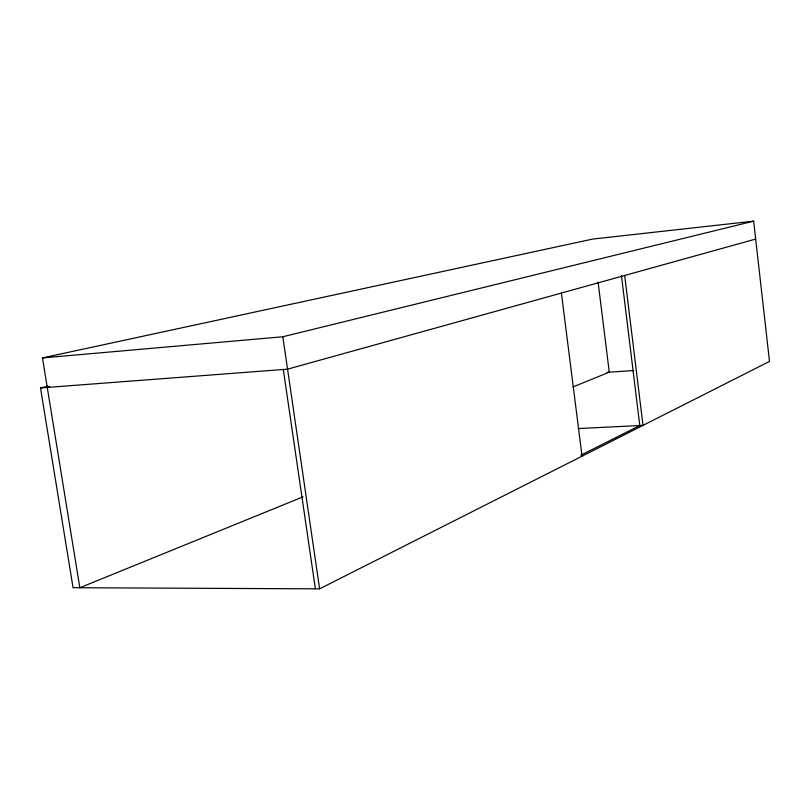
<?xml version="1.0" encoding="UTF-8"?>
<svg xmlns="http://www.w3.org/2000/svg" width="810" height="810" viewBox="0 0 810 810"><rect width="100%" height="100%" fill="white"/><g stroke="black" fill="none" stroke-linecap="round" stroke-linejoin="round"><path stroke-width="1.21" d="M47.881 386.188L40.5 387.95L73.062 587.716L319.606 588.84L769.5 361.432L753.654 221.16L592.758 239.061L42.464 357.929L79.826 587.746L303.021 496.864M580.841 455.21L639.789 425.533L621.472 275.795M573.014 386.927L609.262 372.175L598.114 282.275M755.679 239.071L287.55 369.168L40.5 387.95M42.464 357.929L282.822 336.757L753.654 221.16M47.264 387.433L49.724 386.846M606.913 372.327L633.207 370.565M578.137 428.561L642.998 425.382L624.692 275.471M282.822 336.757L319.606 588.84M283.308 369.492L315.384 588.819M561.401 293.068L582.046 456.192"/></g></svg>
